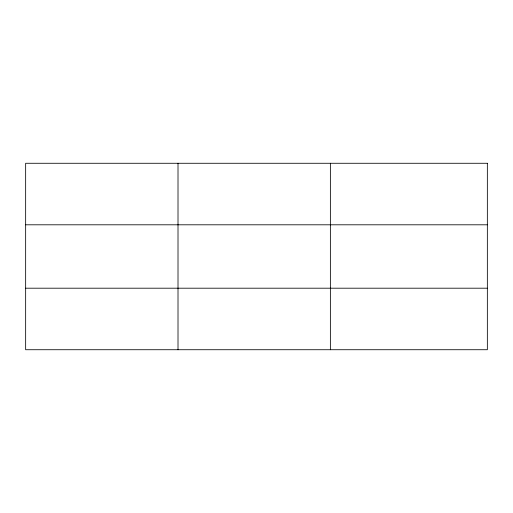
<?xml version="1.0" encoding="UTF-8"?>
<svg xmlns="http://www.w3.org/2000/svg" width="513" height="513" viewBox="0 0 513 513"><rect width="100%" height="100%" fill="white"/><g stroke="black" fill="none" stroke-linecap="round" stroke-linejoin="round"><path stroke-width="0.77" d="M178.011 349.725L178.011 163.275M330.372 349.725L330.372 163.275M25.65 224.803L487.35 224.803M25.65 288.197L487.35 288.197M487.35 163.275L487.35 349.725L25.65 349.725L25.65 163.275L487.35 163.275"/></g></svg>
